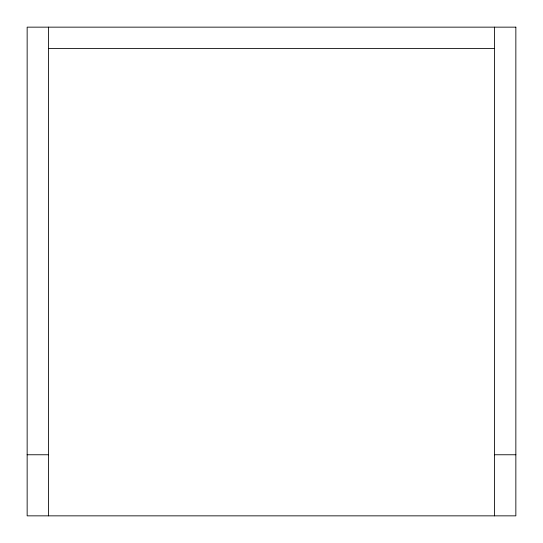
<?xml version="1.0" encoding="UTF-8"?>
<svg xmlns="http://www.w3.org/2000/svg" width="543" height="543" viewBox="0 0 543 543"><rect width="100%" height="100%" fill="white"/><g stroke="black" fill="none" stroke-linecap="round" stroke-linejoin="round"><path stroke-width="0.81" d="M48.531 48.531L494.469 48.531M27.15 454.762L48.531 454.762M494.469 454.762L515.85 454.762M494.469 27.15L494.469 515.85M48.531 27.15L48.531 515.85M515.85 27.15L27.15 27.15L27.15 515.85L515.85 515.85L515.85 27.15"/></g></svg>
